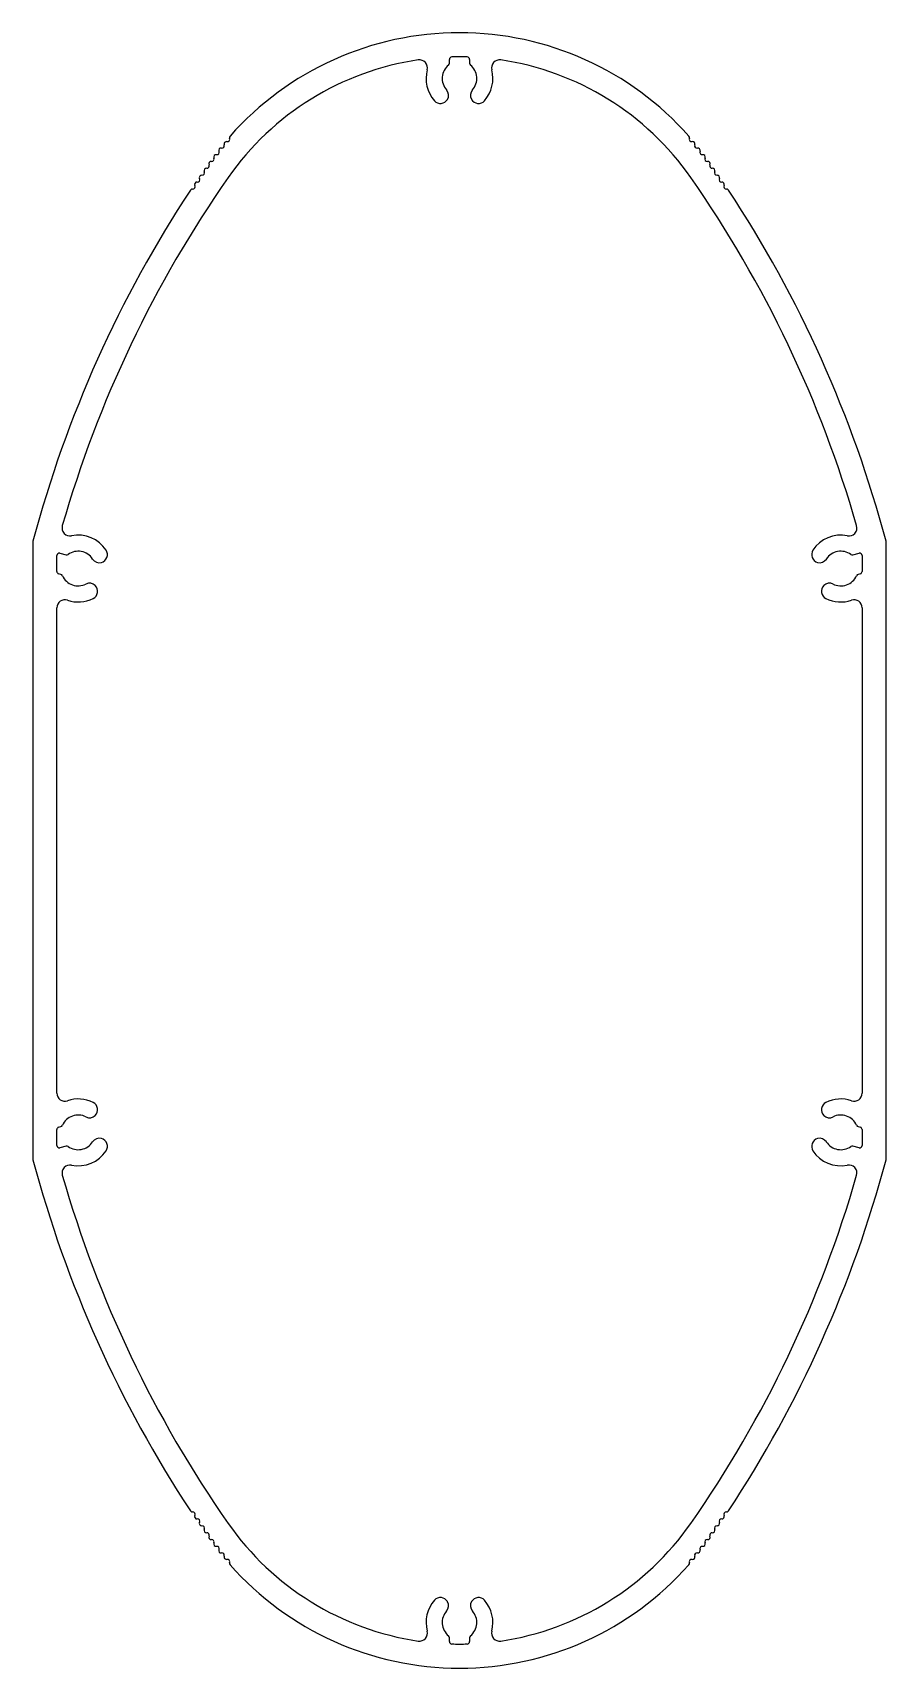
# Model space of a CAD drawing. Extents: x 5 to 111, y 4 to 207.
import ezdxf

# ---------------------------------------------------------------- set-up
doc = ezdxf.new("R2010")
doc.units = 0
doc.layers.get('0').update_dxf_attribs({"linetype": 'CONTINUOUS'})

msp = doc.modelspace()

# ---------------------------------------------------------------- linework, layer by layer
for p, q in [((57.15, 202.84), (57.15, 203.32)), ((59.65, 203.32), (59.65, 202.84)), ((5.4, 143.24), (5.4, 66.95)), ((111.4, 66.95), (111.4, 143.24)), ((8.4, 139.74), (8.4, 141.71)), ((8.78, 142), (9.54, 141.79)), ((107.26, 141.79), (108.02, 142)), ((108.4, 141.71), (108.4, 139.74)), ((8.9, 139.38), (8.62, 139.45)), ((108.18, 139.45), (107.91, 139.38)), ((108.18, 139.45), (108.18, 139.45)), ((8.4, 74.97), (8.4, 135.22)), ((108.4, 135.22), (108.4, 74.97)), ((8.4, 68.48), (8.4, 70.45)), ((8.62, 70.74), (8.9, 70.81)), ((8.62, 70.74), (8.62, 70.74)), ((107.91, 70.81), (108.18, 70.74)), ((108.4, 70.45), (108.4, 68.48)), ((9.54, 68.4), (8.78, 68.19)), ((108.02, 68.19), (107.26, 68.4)), ((57.15, 6.87), (57.15, 7.35)), ((59.65, 7.35), (59.65, 6.87))]:
    msp.add_line(p, q)
for centre, radius, start, end in [((58.4, 168.6), 38.03, 41.5029, 138.4971), ((58.4, 168.6), 35.03, 98.4108, 145.0926), ((53.42, 202.26), 1, 345.1618, 98.4108), ((57.45, 203.32), 0.3, 91.5672, 180.0247), ((58.4, 168.6), 35.03, 88.4328, 91.5672), ((59.35, 203.32), 0.3, 0.0247, 88.4328), ((63.38, 202.26), 1, 81.5892, 194.8382), ((58.4, 168.6), 35.03, 34.9074, 81.5892), ((58.4, 200.95), 4.15, 165.1618, 221.7423), ((58.4, 200.95), 2.15, 129.2461, 221.4943), ((56.85, 202.84), 0.3, 309.2461, 0), ((59.95, 202.84), 0.3, 180, 230.7539), ((58.4, 200.95), 2.15, 318.5094, 50.7539), ((58.4, 200.95), 4.15, 318.254, 14.8382), ((56.04, 198.86), 1, 329.2076, 41.4885), ((60.76, 198.86), 1, 138.5094, 210), ((56.04, 198.84), 0.99, 221.7423, 330), ((60.76, 198.84), 0.99, 209.1959, 318.248), ((29.47, 192.82), 0.3, 79.6751, 200.4626), ((29.57, 193.41), 0.3, 259.6751, 18.8908), ((30.14, 193.6), 0.3, 138.4971, 198.8908), ((86.66, 193.6), 0.3, 341.1092, 41.5029), ((87.23, 193.41), 0.3, 161.1092, 280.3249), ((87.34, 192.82), 0.3, 339.5374, 100.3249), ((27.63, 190.95), 0.3, 264.3903, 23.606), ((28.18, 191.19), 0.3, 82.8186, 203.606), ((28.26, 191.79), 0.3, 262.8186, 22.0343), ((28.81, 192.01), 0.3, 81.2469, 202.0343), ((28.9, 192.61), 0.3, 261.2469, 20.4626), ((87.9, 192.61), 0.3, 159.5374, 278.7531), ((87.99, 192.01), 0.3, 337.9657, 98.7531), ((88.55, 191.79), 0.3, 157.9657, 277.1814), ((88.62, 191.19), 0.3, 336.394, 97.1814), ((89.17, 190.95), 0.3, 156.394, 275.6097), ((26.39, 188.65), 0.3, 85.7142, 205.9143), ((26.44, 189.24), 0.3, 265.7142, 25.5143), ((26.98, 189.5), 0.3, 85.3142, 205.5143), ((27.03, 190.1), 0.3, 265.3142, 25.0692), ((27.57, 190.36), 0.3, 84.3903, 205.0692), ((89.23, 190.36), 0.3, 334.9308, 95.6097), ((89.77, 190.1), 0.3, 154.9308, 274.6858), ((89.82, 189.5), 0.3, 334.4857, 94.6858), ((90.37, 189.24), 0.3, 154.4857, 274.2858), ((90.41, 188.65), 0.3, 334.0857, 94.2858), ((149.4, 105.1), 149, 146.6143, 165.0644), ((149.4, 105.1), 146, 145.0926, 163.966), ((25.24, 186.92), 0.3, 86.5142, 146.6143), ((25.28, 187.52), 0.3, 266.5142, 26.3143), ((25.81, 187.79), 0.3, 86.1142, 206.3143), ((25.85, 188.38), 0.3, 266.1142, 25.9143), ((-32.6, 105.1), 146, 16.034, 34.9074), ((90.95, 188.38), 0.3, 154.0857, 273.8858), ((90.99, 187.79), 0.3, 333.6857, 93.8858), ((91.53, 187.52), 0.3, 153.6857, 273.4858), ((91.56, 186.92), 0.3, 33.3857, 93.4858), ((-32.6, 105.1), 149, 14.9356, 33.3857), ((10.04, 145.15), 1, 163.966, 281.3008), ((11.05, 140.1), 4.15, 33.5084, 101.3008), ((105.75, 140.1), 4.15, 78.6992, 146.4906), ((106.76, 145.15), 1, 258.6992, 16.034), ((6.4, 143.24), 1, 165.0644, 180.0641), ((11.05, 140.1), 2.15, 33.3781, 125.7539), ((13.68, 141.83), 1, 284.5866, 33.5068), ((103.13, 141.83), 1, 146.4906, 255), ((105.75, 140.1), 2.15, 54.2461, 146.6224), ((110.4, 143.24), 1, 0.0641, 14.9356), ((8.7, 141.71), 0.3, 75, 180), ((9.62, 142.08), 0.3, 255.1728, 305.7539), ((13.67, 141.82), 0.99, 213.3781, 285), ((103.13, 141.82), 0.99, 254.5834, 326.6224), ((107.18, 142.08), 0.3, 234.2461, 285.1727), ((108.1, 141.71), 0.3, 0, 105), ((8.7, 139.74), 0.3, 180, 255.0002), ((8.82, 139.09), 0.3, 24.2461, 75.0003), ((11.05, 140.1), 2.15, 204.2461, 296.6224), ((12.46, 137.29), 0.99, 44.5834, 116.6224), ((104.35, 137.29), 0.99, 63.3781, 135), ((105.75, 140.1), 2.15, 243.3781, 335.7539), ((107.99, 139.09), 0.3, 104.9997, 155.7539), ((108.1, 139.74), 0.3, 284.9997, 0), ((9.4, 135.22), 1, 71.3136, 180), ((11.05, 140.1), 4.15, 251.3136, 296.4906), ((12.46, 137.28), 1, 296.4906, 45), ((104.35, 137.28), 1, 134.5866, 243.5068), ((105.75, 140.1), 4.15, 243.5084, 288.6864), ((107.4, 135.22), 1, 0, 108.6864), ((9.4, 74.97), 1, 180, 288.6864), ((11.05, 70.1), 4.15, 63.5084, 108.6864), ((12.46, 72.91), 1, 314.5866, 63.5068), ((104.35, 72.91), 1, 116.4906, 225), ((105.75, 70.1), 4.15, 71.3136, 116.4906), ((107.4, 74.97), 1, 251.3136, 0), ((11.05, 70.1), 2.15, 63.3781, 155.7539), ((12.46, 72.9), 0.99, 243.3781, 315), ((104.35, 72.9), 0.99, 224.5834, 296.6224), ((105.75, 70.1), 2.15, 24.2461, 116.6224), ((8.7, 70.45), 0.3, 104.9997, 180), ((8.82, 71.1), 0.3, 284.9997, 335.7539), ((13.67, 68.37), 0.99, 74.5834, 146.6224), ((13.68, 68.36), 1, 326.4906, 75), ((103.13, 68.36), 1, 104.5866, 213.5068), ((103.13, 68.37), 0.99, 33.3781, 105), ((107.99, 71.1), 0.3, 204.2461, 255.0003), ((108.1, 70.45), 0.3, 0, 75.0002), ((8.7, 68.48), 0.3, 180, 285), ((9.62, 68.11), 0.3, 54.2461, 105.1727), ((11.05, 70.1), 2.15, 234.2461, 326.6224), ((11.05, 70.1), 4.15, 258.6992, 326.4906), ((105.75, 70.1), 4.15, 213.5084, 281.3008), ((105.75, 70.1), 2.15, 213.3781, 305.7539), ((107.18, 68.11), 0.3, 75.1728, 125.7539), ((108.1, 68.48), 0.3, 255, 0), ((6.4, 66.95), 1, 180.0641, 194.9356), ((149.4, 105.1), 149, 194.9356, 213.3857), ((10.04, 65.04), 1, 78.6992, 196.034), ((-32.6, 105.1), 149, 326.6143, 345.0644), ((106.76, 65.04), 1, 343.966, 101.3008), ((110.4, 66.95), 1, 345.0644, 0.0641), ((149.4, 105.1), 146, 196.034, 214.9074), ((-32.6, 105.1), 146, 325.0926, 343.966), ((25.24, 23.27), 0.3, 213.3857, 273.4858), ((25.28, 22.67), 0.3, 333.6857, 93.4858), ((25.81, 22.4), 0.3, 153.6857, 273.8858), ((90.99, 22.4), 0.3, 266.1142, 26.3143), ((91.53, 22.67), 0.3, 86.5142, 206.3143), ((91.56, 23.27), 0.3, 266.5142, 326.6143), ((25.85, 21.81), 0.3, 334.0857, 93.8858), ((26.39, 21.54), 0.3, 154.0857, 274.2858), ((26.44, 20.95), 0.3, 334.4857, 94.2858), ((26.98, 20.69), 0.3, 154.4857, 274.6858), ((27.03, 20.09), 0.3, 334.9308, 94.6858), ((58.4, 41.6), 35.03, 214.9074, 261.5892), ((58.4, 41.6), 35.03, 278.4108, 325.0926), ((89.77, 20.09), 0.3, 85.3142, 205.0692), ((89.82, 20.69), 0.3, 265.3142, 25.5143), ((90.37, 20.95), 0.3, 85.7142, 205.5143), ((90.41, 21.54), 0.3, 265.7142, 25.9143), ((90.95, 21.81), 0.3, 86.1142, 205.9143), ((27.57, 19.83), 0.3, 154.9308, 275.6097), ((27.63, 19.24), 0.3, 336.394, 95.6097), ((28.18, 19), 0.3, 156.394, 277.1814), ((28.26, 18.4), 0.3, 337.9657, 97.1814), ((28.81, 18.18), 0.3, 157.9657, 278.7531), ((87.99, 18.18), 0.3, 261.2469, 22.0343), ((88.55, 18.4), 0.3, 82.8186, 202.0343), ((88.62, 19), 0.3, 262.8186, 23.606), ((89.17, 19.24), 0.3, 84.3903, 203.606), ((89.23, 19.83), 0.3, 264.3903, 25.0692), ((28.9, 17.58), 0.3, 339.5374, 98.7531), ((29.47, 17.37), 0.3, 159.5374, 280.3249), ((29.57, 16.78), 0.3, 341.1092, 100.3249), ((30.14, 16.59), 0.3, 161.1092, 221.5029), ((58.4, 41.6), 38.03, 221.5029, 318.4971), ((86.66, 16.59), 0.3, 318.4971, 18.8908), ((87.23, 16.78), 0.3, 79.6751, 198.8908), ((87.34, 17.37), 0.3, 259.6751, 20.4626), ((87.9, 17.58), 0.3, 81.2469, 200.4626), ((56.04, 11.35), 0.99, 29.1959, 138.248), ((60.76, 11.35), 0.99, 41.7423, 150), ((58.4, 9.25), 4.15, 138.254, 194.8382), ((58.4, 9.25), 2.15, 138.5094, 230.7539), ((56.04, 11.33), 1, 318.5094, 30), ((60.76, 11.33), 1, 149.2076, 221.4885), ((58.4, 9.25), 2.15, 309.2461, 41.4943), ((58.4, 9.25), 4.15, 345.1618, 41.7423), ((53.42, 7.93), 1, 261.5892, 14.8382), ((63.38, 7.93), 1, 165.1618, 278.4108), ((56.85, 7.35), 0.3, 0, 50.7539), ((57.45, 6.87), 0.3, 180.0247, 268.4328), ((58.4, 41.6), 35.03, 268.4328, 271.5672), ((59.35, 6.87), 0.3, 271.5672, 0.0247), ((59.95, 7.35), 0.3, 129.2461, 180)]:
    msp.add_arc(centre, radius, start, end)

doc.saveas('drawing.dxf')
